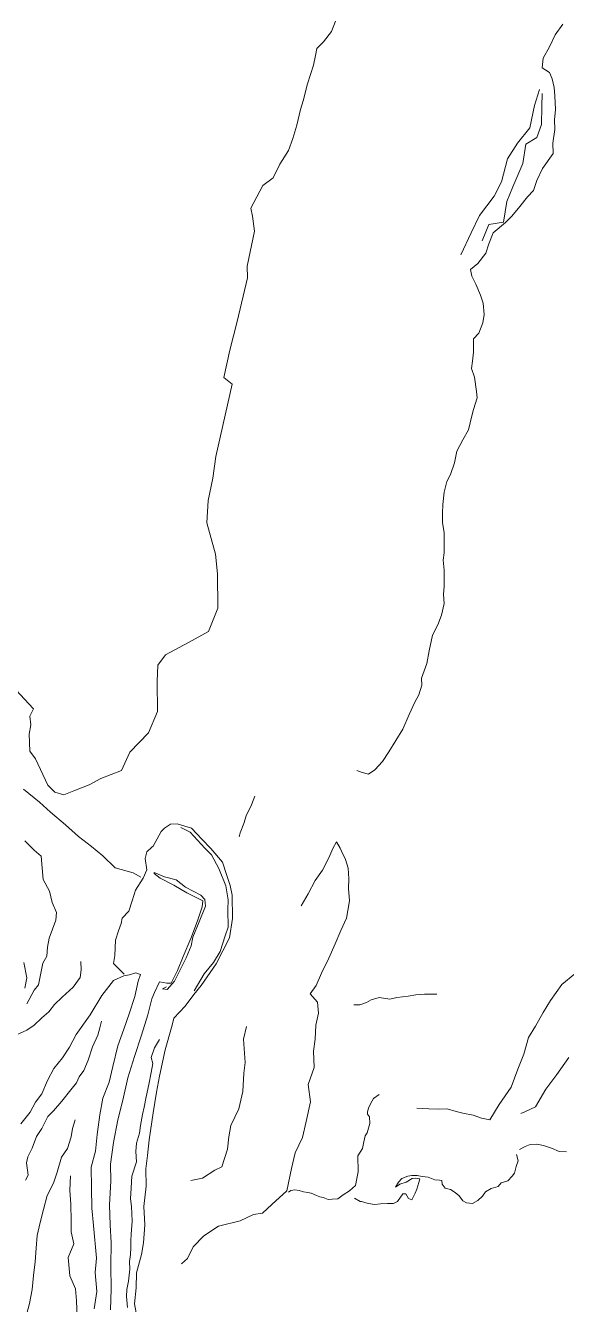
# Model space of a CAD drawing. Extents: x 683321 to 688873, y 7661944 to 7668387.
# Drawn here: x 685194.4 to 685337.8, y 7667104.3 to 7667443.6 of the extents above; entities that cross this region are included whole.
import ezdxf

# ---------------------------------------------------------------- set-up
doc = ezdxf.new("R2010")
doc.units = 0
doc.header["$MEASUREMENT"] = 0
doc.layers.add('01 CRESTA_Line', color=3, linetype='Continuous', lineweight=20)

msp = doc.modelspace()

# ---------------------------------------------------------------- linework, layer by layer
at = {"layer": '01 CRESTA_Line'}
for points in [[(685191.88, 7667267.31, 4349.04), (685196.5, 7667262.31, 4351.18), (685195.6, 7667260.32, 4350.49), (685195.8, 7667258.02, 4351.08), (685195.41, 7667255.61, 4351.4), (685195.54, 7667251.06, 4351.32), (685197.08, 7667249.07, 4350.89), (685200.33, 7667242.01, 4350.51), (685202.16, 7667240.15, 4350.1), (685204.59, 7667239.47, 4349.05), (685207.23, 7667240.51, 4349.58), (685211.27, 7667242.13, 4350.39), (685214.34, 7667243.77, 4349.97), (685219.83, 7667245.89, 4350.04), (685222.1, 7667250.79, 4349.67), (685226.99, 7667255.9, 4349.15), (685229.36, 7667261.6, 4349.7), (685229.26, 7667269.53, 4350.1), (685229.44, 7667273.85, 4351), (685231.48, 7667276.59, 4350.56), (685237.57, 7667279.9, 4349.11), (685242.89, 7667282.8, 4348.95), (685245.35, 7667289.04, 4349.32), (685245.33, 7667298.13, 4348.76), (685244.79, 7667303.3, 4349.63), (685242.43, 7667311.61, 4349.09), (685242.8, 7667317.53, 4349.17), (685244.1, 7667323.53, 4349.41), (685244.88, 7667329.23, 4349.71), (685249.22, 7667348.44, 4347.25), (685246.93, 7667350.22, 4349.07), (685248.6, 7667357.47, 4349.32), (685250.48, 7667365.09, 4349.01), (685253.2, 7667376.62, 4347.48), (685253.17, 7667379.77, 4348.63), (685255.14, 7667389.05, 4348.24), (685254.57, 7667392.99, 4348.24), (685254.15, 7667395.12, 4348.54), (685257.31, 7667401.11, 4346.94), (685260.07, 7667403.16, 4346.99), (685261.81, 7667406.77, 4346.74), (685264.15, 7667410.42, 4346.57), (685265.25, 7667413.59, 4346.76), (685266.28, 7667417.13, 4346.78), (685267.32, 7667421.27, 4346.91), (685268.04, 7667423.6, 4347.07), (685269.11, 7667428.11, 4347.32), (685270.72, 7667433.03, 4346.95), (685271.24, 7667435.64, 4347.21), (685271.59, 7667437.49, 4348), (685273.37, 7667439.25, 4347.63), (685275.5, 7667442.01, 4347.32), (685276.55, 7667444.77, 4347.62)], [(685336.85, 7667443.91, 4317.75), (685334.82, 7667441.15, 4318.36), (685333.3, 7667437.96, 4318.42), (685331.58, 7667434.91, 4318.2), (685331.34, 7667432.31, 4317.76), (685333.24, 7667431.13, 4317.18), (685334.03, 7667429.42, 4317.3), (685334.52, 7667427.12, 4317.42), (685334.66, 7667424.89, 4317.47), (685334.85, 7667421.29, 4316.96), (685334.65, 7667418.59, 4316.85), (685334.69, 7667416.03, 4316.97), (685334.19, 7667412.4, 4316.83), (685334.27, 7667409.6, 4316.48), (685331.45, 7667405.62, 4317.75), (685329.89, 7667402.5, 4317.11), (685329.04, 7667399.81, 4316.29), (685327.41, 7667398.15, 4317.06), (685325.41, 7667395.57, 4317.29), (685323.33, 7667392.98, 4316.23), (685321.63, 7667391.31, 4316.57), (685318.34, 7667388.58, 4316.74), (685317.17, 7667385.66, 4316.36), (685316.41, 7667383.17, 4316.55), (685314.33, 7667380.4, 4316.73), (685312.33, 7667378.82, 4316.75), (685312.67, 7667377.06, 4316.59), (685313.79, 7667374.92, 4316.44), (685315.03, 7667372.02, 4316.7), (685315.69, 7667369.93, 4316.85), (685315.96, 7667366.91, 4316.87), (685315.63, 7667364.68, 4316.89), (685314.55, 7667361.98, 4317.08), (685313.11, 7667360.49, 4318.06), (685313.18, 7667356.93, 4318.73), (685312.88, 7667354.55, 4318.46), (685312.57, 7667352.6, 4318.53), (685313.4, 7667350.25, 4318.04), (685313.92, 7667346.51, 4317), (685314.1, 7667344.76, 4316.51), (685313.18, 7667341.71, 4317.51), (685312.69, 7667340.03, 4318.03), (685311.85, 7667336.35, 4317.37), (685310.27, 7667333.64, 4317.17), (685308.7, 7667330.64, 4318.33), (685308.07, 7667327.52, 4317.95), (685307.01, 7667324.49, 4317.38), (685306.07, 7667322.58, 4318.2), (685305.39, 7667319.78, 4318.36), (685305, 7667316.48, 4317.8), (685304.92, 7667314.22, 4317.94), (685304.95, 7667311.6, 4318.42), (685305.38, 7667309.05, 4318.3), (685305.36, 7667306.11, 4317.35), (685305.41, 7667303.69, 4318.41), (685305.11, 7667301.74, 4319.01), (685305.35, 7667299.1, 4319.25), (685305.41, 7667294.85, 4318.62), (685305.16, 7667292.65, 4318.54), (685305.33, 7667290.28, 4319.09), (685304.62, 7667287.15, 4318.6), (685303.65, 7667284.62, 4319.15), (685302.23, 7667281.86, 4319.71), (685301.4, 7667277.68, 4319.21), (685300.74, 7667274.29, 4319.25), (685299.33, 7667270.39, 4318.96), (685299.49, 7667268.58, 4318.08), (685298.67, 7667266.02, 4318.25), (685297.62, 7667264.04, 4318.36), (685296.13, 7667260.76, 4318.27), (685294.37, 7667256.91, 4317.94), (685292.57, 7667253.86, 4317.92), (685290.71, 7667250.93, 4317.91), (685289.04, 7667248.28, 4317.83), (685286.99, 7667246.11, 4317.45), (685285.27, 7667244.98, 4317.38), (685283.59, 7667245.36, 4317.34), (685282.2, 7667245.96, 4317.26)], [(685330.66, 7667426.62, 4318.87), (685329.29, 7667422.38, 4317.92), (685328.11, 7667416.47, 4318.05), (685324.77, 7667412.4, 4318.22), (685322.18, 7667408.18, 4317.79), (685320.57, 7667402.15, 4318.32), (685318.62, 7667398.29, 4317.89), (685314.74, 7667393.21, 4317.78), (685312.55, 7667388.55, 4317.93), (685309.81, 7667382.7, 4317.99)], [(685331.31, 7667425.5, 4319.12), (685331.23, 7667422.1, 4318.71), (685331.19, 7667417.28, 4318.39), (685329.9, 7667413.84, 4318.46), (685327.03, 7667412.12, 4318.99), (685326.24, 7667406.93, 4319.09), (685323.56, 7667400.8, 4318.87), (685322, 7667396.86, 4318.73), (685321.05, 7667391.44, 4318.08), (685317.17, 7667390.78, 4318.68), (685315.4, 7667386.44, 4318.66)], [(685193.88, 7667240.94, 4351.16), (685198.14, 7667237.51, 4350.2), (685201.03, 7667234.87, 4349.29), (685205.03, 7667231.48, 4348.15), (685208.46, 7667228.38, 4347.01), (685211.91, 7667225.81, 4345.48), (685214.92, 7667223.33, 4344.03), (685218.19, 7667220.07, 4342.49), (685222.93, 7667218.82, 4340.71), (685224.96, 7667217.66, 4339.18)], [(685255.2, 7667239.09, 4328.47), (685254.26, 7667236.8, 4329.21), (685252.91, 7667233.87, 4330.24), (685252.24, 7667231.89, 4330.69), (685251.33, 7667229.39, 4331.2), (685251.04, 7667228.3, 4331.45)], [(685220.55, 7667191.86, 4338.28), (685217.73, 7667194.71, 4337.95), (685218.09, 7667196.81, 4337.35), (685218.23, 7667200.88, 4338.4), (685219.04, 7667203.41, 4338.46), (685219.76, 7667205.34, 4338.03), (685220.01, 7667206.78, 4338.02), (685221.79, 7667208.65, 4337.54), (685222.64, 7667211.38, 4338.22), (685223.54, 7667214.22, 4338.97), (685225.58, 7667217.34, 4339.08), (685226.6, 7667219.61, 4339.06), (685226.13, 7667222.58, 4339.21), (685226.54, 7667224.35, 4338.81), (685227.85, 7667225.61, 4338.46), (685228.27, 7667225.82, 4338.8), (685230.36, 7667229.74, 4338.92), (685231.23, 7667230.64, 4339.34), (685232.82, 7667231.74, 4339.96), (685234.57, 7667231.75, 4338.94), (685238.36, 7667230.61, 4338.32), (685241.12, 7667227.76, 4338), (685243.55, 7667225.25, 4337.82), (685246.59, 7667221.64, 4337.78), (685247.72, 7667218.31, 4337.7), (685248.66, 7667215.39, 4337.59), (685249.19, 7667212.84, 4337.23), (685249.27, 7667206.67, 4337.13), (685248.46, 7667201.54, 4336.86), (685244.93, 7667194.63, 4336.67), (685240.95, 7667188.85, 4336.1), (685239.04, 7667186.5, 4335.74), (685236.71, 7667183.43, 4335.55), (685233.75, 7667180.2, 4335.55), (685233.29, 7667178.4, 4335.08), (685233.12, 7667177.71, 4334.63), (685231.38, 7667171.82, 4333.79), (685229.93, 7667164.88, 4332.89), (685229.09, 7667160.6, 4332.33), (685228.22, 7667155.08, 4331.7), (685227.16, 7667147.96, 4330.89), (685226.74, 7667143.78, 4330.17), (685226.34, 7667140.22, 4329.48), (685226.4, 7667135.69, 4328.51), (685225.77, 7667130.27, 4327.42), (685226.02, 7667125.39, 4326.24), (685225.68, 7667120.63, 4325.33), (685225.18, 7667117.57, 4324.5), (685223.84, 7667112.65, 4324.16), (685223.72, 7667108.67, 4323.26), (685223.33, 7667104.4, 4322.57), (685224.14, 7667099.65, 4321.36)], [(685235.57, 7667230.8, 4338.27), (685238.08, 7667229.61, 4338.3), (685241.93, 7667225.33, 4337.99), (685243.71, 7667223.53, 4338.01), (685245.68, 7667219.9, 4337.69), (685247.54, 7667215.38, 4337.5), (685248.14, 7667211.66, 4337.29), (685248.01, 7667208.94, 4337.32), (685248.1, 7667204.39, 4337.1), (685247.35, 7667202.1, 4337.11), (685246.03, 7667197.91, 4336.85), (685244.25, 7667195.03, 4336.79), (685241.74, 7667192.02, 4336.58), (685239.15, 7667187.44, 4336.01)], [(685194.79, 7667184.05, 4346.82), (685196.72, 7667187.62, 4347.05), (685197.85, 7667189.07, 4347.12), (685198.38, 7667191.68, 4347.72), (685199.03, 7667194.83, 4348.51), (685200.02, 7667196.71, 4348.56), (685200.2, 7667199.02, 4349.41), (685200.71, 7667201.49, 4350.09), (685202.44, 7667206.26, 4350.83), (685202.63, 7667208.28, 4350.85), (685201.51, 7667210.91, 4351.64), (685200.77, 7667213.9, 4351.92), (685199.09, 7667216.99, 4352.4), (685198.59, 7667223.2, 4349.22), (685196.74, 7667224.82, 4349.67), (685194.26, 7667227.28, 4350.47)], [(685267.45, 7667209.99, 4323.26), (685269.29, 7667213.25, 4322.72), (685271.16, 7667216.72, 4321.95), (685273.08, 7667219.49, 4321.23), (685274.79, 7667222.75, 4320.46), (685275.85, 7667225.23, 4320.13), (685276.82, 7667227.03, 4319.91), (685277.79, 7667225.34, 4319.31), (685278.2, 7667224.52, 4319.37), (685279.18, 7667222.3, 4319.46), (685279.96, 7667220.06, 4319.44), (685280.09, 7667217.18, 4319.73), (685280.05, 7667214.61, 4319.77), (685280.28, 7667211.35, 4319.9), (685279.83, 7667208.83, 4319.7), (685279.46, 7667206.72, 4319.66), (685278, 7667203.51, 4319.55), (685276.45, 7667199.95, 4319.62), (685274.81, 7667196.12, 4319.74), (685272.87, 7667192.19, 4319.98), (685271.42, 7667188.9, 4319.63), (685269.89, 7667186.71, 4320.01), (685271.76, 7667184.47, 4318.15), (685272.05, 7667181.57, 4317.11), (685271.38, 7667178.33, 4317.19), (685271.21, 7667174.66, 4317.56), (685270.76, 7667171.46, 4317.22), (685270.94, 7667167.16, 4317.01), (685269.31, 7667162.64, 4316.26), (685269.96, 7667158.06, 4315.79), (685268.79, 7667152.8, 4315.68), (685267.8, 7667148.55, 4315.07), (685265.89, 7667144.48, 4314.2), (685264.9, 7667140.35, 4314.13), (685263.68, 7667134.44, 4313.22), (685259.71, 7667130.81, 4312.71), (685257.18, 7667128.52, 4313.17), (685254.87, 7667128.13, 4313.68), (685251.32, 7667126.46, 4315.96), (685245.55, 7667125.01, 4316.86), (685241.65, 7667122.48, 4317.71), (685238.88, 7667119.58, 4317.59), (685237.35, 7667116.46, 4316.97), (685235.73, 7667115.04, 4317.02)], [(685231.78, 7667188.56, 4336.06), (685230.69, 7667188.04, 4335.95), (685231.95, 7667187.83, 4335.99), (685233.9, 7667190.01, 4336.28), (685235.67, 7667193.55, 4336.41), (685236.98, 7667196.26, 4336.78), (685238.29, 7667199.44, 4336.85), (685238.72, 7667201.71, 4337.07), (685240.47, 7667205.8, 4337.17), (685242.09, 7667209.9, 4337.07), (685241.97, 7667211.75, 4337.26), (685240.86, 7667212.86, 4337.41), (685236.82, 7667214.99, 4337.46), (685234.31, 7667216.94, 4337.86), (685231.29, 7667217.7, 4337.97), (685228.52, 7667218.89, 4337.99), (685228.51, 7667218.62, 4338.26), (685230.06, 7667217.36, 4338.01), (685233.68, 7667215.48, 4337.7), (685237.15, 7667213.5, 4337.54), (685241.39, 7667211.34, 4337.24), (685241.21, 7667209.77, 4337.15), (685239.98, 7667206.05, 4337.24), (685238.25, 7667201.37, 4336.99), (685236.18, 7667196.61, 4336.68), (685234.68, 7667192.84, 4336.49), (685233.05, 7667189.5, 4336.17), (685231.9, 7667189.5, 4335.73), (685229.88, 7667189.91, 4335.87), (685228.63, 7667187.07, 4335.59), (685227.93, 7667185.37, 4335.41), (685226.8, 7667181.07, 4335.05), (685225.15, 7667175.7, 4334.49), (685223.32, 7667170.09, 4333.78), (685221.57, 7667164.42, 4333.01), (685220.18, 7667158.46, 4332.1), (685218.88, 7667153.24, 4331.33), (685217.74, 7667147.28, 4330.51), (685216.95, 7667141.48, 4329.48), (685216.99, 7667137.02, 4328.88), (685216.69, 7667130.69, 4327.52), (685216.88, 7667125.33, 4326.27), (685217.12, 7667120.7, 4325.55), (685216.98, 7667114.5, 4324.92), (685217.09, 7667108.31, 4323.51), (685216.93, 7667102.89, 4322.66)], [(685191.26, 7667175.48, 4348.34), (685194.8, 7667177.01, 4347.08), (685196.72, 7667178.37, 4346), (685198.73, 7667180.35, 4345.02), (685200.59, 7667181.87, 4345.46), (685202.08, 7667183.82, 4345.35), (685204.14, 7667185.82, 4345.31), (685207.03, 7667188.42, 4344.27), (685208.86, 7667191.06, 4343), (685209.13, 7667193.02, 4342.41), (685209.07, 7667195.23, 4342.03)], [(685194.01, 7667195.02, 4350.62), (685194.79, 7667190.89, 4350.08), (685194.24, 7667188.22, 4349.95)], [(685193.14, 7667152.22, 4345.15), (685195.63, 7667155.26, 4344.75), (685197.08, 7667157.95, 4344.47), (685198.78, 7667160.12, 4344.54), (685200.27, 7667163.71, 4344.29), (685201.88, 7667166.88, 4343.82), (685204.17, 7667169.66, 4343.24), (685206.05, 7667172.49, 4343.08), (685207.88, 7667175.93, 4342.75), (685211.57, 7667181.08, 4341.4), (685214.68, 7667186.26, 4340.2), (685217.73, 7667190.19, 4339.07), (685220.48, 7667191.48, 4337.89), (685222, 7667191.7, 4336.9), (685223.66, 7667192.22, 4336.2), (685224.93, 7667191.77, 4335.73), (685224.25, 7667190, 4335.36), (685223.37, 7667185.96, 4335.13), (685221.89, 7667181.4, 4334.68), (685220.5, 7667177.34, 4334.24), (685218.9, 7667172.9, 4333.71), (685217.57, 7667167.37, 4333.18), (685216.58, 7667163.28, 4332.52), (685214.9, 7667158.98, 4331.82), (685214.07, 7667154.54, 4331.23), (685213.4, 7667149.34, 4330.58), (685212.92, 7667144.9, 4329.92), (685211.81, 7667140.72, 4329.2), (685211.92, 7667135.22, 4328.26), (685211.96, 7667129.78, 4327.13), (685212.45, 7667125.25, 4326.28), (685213.2, 7667116.58, 4324.75), (685212.91, 7667112.79, 4324.06), (685213.35, 7667107.7, 4323.5), (685212.65, 7667103.12, 4322.79)], [(685340, 7667192.03, 4296.13), (685336.56, 7667189.13, 4296.71), (685333.57, 7667184.93, 4297.03), (685331.64, 7667181.75, 4297.09), (685329.54, 7667178.13, 4296.93), (685327.71, 7667175.06, 4297.35), (685326.46, 7667170.72, 4297.84), (685324.87, 7667166.71, 4298.02), (685323.08, 7667161.9, 4297.91), (685319.98, 7667157.28, 4298.38), (685317.48, 7667153.27, 4298.21), (685315.27, 7667153.72, 4299.17), (685313.07, 7667154.52, 4299.99), (685310.28, 7667155.01, 4300.74), (685308.51, 7667155.48, 4301.26), (685306.15, 7667156.14, 4301.63), (685303.95, 7667156.05, 4302.17), (685301.26, 7667156.2, 4302.69), (685298.16, 7667156.31, 4303.5)], [(685281.46, 7667183.77, 4310.93), (685283.01, 7667183.79, 4310.28), (685284.79, 7667184.4, 4310.22), (685286.05, 7667185.08, 4310.16), (685288.11, 7667185.69, 4310.07), (685290.94, 7667185.23, 4310.11), (685292.78, 7667185.71, 4309.85), (685295.85, 7667186.09, 4309.73), (685297.84, 7667186.46, 4309.15), (685300.12, 7667186.56, 4308.18), (685303.41, 7667186.61, 4307.47)], [(685194.41, 7667137.22, 4338.84), (685195.09, 7667138.61, 4339), (685194.67, 7667141.81, 4340.12), (685194.99, 7667143.43, 4340.98), (685196.19, 7667145.7, 4341.27), (685197.36, 7667148.86, 4341.78), (685198.7, 7667150.97, 4341.59), (685200.34, 7667154.18, 4341.59), (685201.79, 7667155.68, 4341.7), (685204, 7667158.21, 4340.77), (685206.41, 7667161.24, 4340.08), (685207.9, 7667163.05, 4339.8), (685208.65, 7667164.69, 4339.79), (685209.91, 7667166.37, 4339.76), (685211.05, 7667169.07, 4339.36), (685212.17, 7667172.61, 4339.84), (685213.61, 7667175.72, 4339.61), (685214.12, 7667177.63, 4339.8), (685214.53, 7667179.43, 4340)], [(685238.26, 7667137.12, 4322.22), (685241.29, 7667137.79, 4321.12), (685244.61, 7667139.91, 4320.52), (685246.41, 7667140.81, 4320.32), (685247.94, 7667145.45, 4320.25), (685248.28, 7667148.76, 4320.85), (685248.8, 7667151.74, 4321.36), (685250.92, 7667156.17, 4322.01), (685251.98, 7667160.73, 4322.81), (685252.24, 7667165.68, 4323.48), (685252.63, 7667168.43, 4323.59), (685252.22, 7667174.65, 4323.98), (685252.99, 7667178.05, 4324.94)], [(685229.95, 7667174.58, 4334.91), (685228.64, 7667172.4, 4334.46), (685227.69, 7667169.75, 4334.16), (685228.17, 7667168.19, 4333.95), (685227.73, 7667165.8, 4333.72), (685227.1, 7667162.65, 4333.38), (685226.43, 7667159.33, 4332.92), (685225.84, 7667156.65, 4332.58), (685225.42, 7667154.7, 4332.28), (685224.87, 7667151.76, 4331.95), (685224.64, 7667149.75, 4331.6), (685223.79, 7667147.09, 4331.07), (685223.69, 7667144.88, 4330.74), (685223.83, 7667142.1, 4330.26), (685222.62, 7667138.27, 4329.88), (685222.42, 7667135.2, 4329.36), (685222.21, 7667132.31, 4328.77), (685222.46, 7667130.26, 4328.46), (685222.64, 7667126.4, 4327.92), (685222.37, 7667122.92, 4327.14), (685222.33, 7667121.16, 4326.88), (685222.32, 7667119.41, 4326.68), (685222.21, 7667117.52, 4326.32), (685221.96, 7667115.7, 4325.93), (685222.08, 7667113.61, 4325.57), (685221.68, 7667110.44, 4324.98), (685221.26, 7667108.26, 4324.61), (685221.16, 7667106.41, 4324.25), (685221.44, 7667103.44, 4323.79)], [(685338.41, 7667169.82, 4291.35), (685335.25, 7667165.3, 4291.59), (685332.29, 7667161.41, 4291.49), (685329.57, 7667156.72, 4291.03), (685326.75, 7667155.37, 4291.4), (685325.71, 7667154.93, 4291.95)], [(685288.14, 7667159.99, 4307.07), (685286.68, 7667158.89, 4307.09), (685285.89, 7667157.7, 4307.13), (685285.32, 7667156.31, 4307.02), (685285.01, 7667155.38, 4306.8), (685285.08, 7667154.79, 4306.31), (685285.61, 7667154.07, 4305.62), (685285.66, 7667152.3, 4305.36), (685284.94, 7667149.84, 4305.21), (685284.47, 7667149.01, 4304.83), (685284.11, 7667147.43, 4304.6), (685283.7, 7667145.65, 4304.37), (685283.06, 7667144.68, 4304.24), (685282.52, 7667143.67, 4304.25), (685282.56, 7667139.49, 4304.09), (685282.26, 7667137.68, 4303.96), (685281.87, 7667135.87, 4303.89), (685280.29, 7667134.45, 4303.97), (685278.63, 7667133.4, 4304.03), (685277.21, 7667132.29, 4303.96), (685275.66, 7667132.18, 4303.82), (685274.59, 7667132.1, 4304.01), (685273.26, 7667132.68, 4304.55), (685272.4, 7667132.8, 4305.09), (685271.52, 7667133.17, 4305.91), (685270.16, 7667133.81, 4307.18), (685269.2, 7667134, 4307.91), (685268.12, 7667134.17, 4308.88), (685266.92, 7667134.51, 4309.99), (685265.81, 7667134.7, 4310.84), (685264.72, 7667134.52, 4311.79), (685264.1, 7667134.07, 4312.55)], [(685189.95, 7667081.03, 4331.39), (685189.93, 7667082.36, 4331.84), (685190.79, 7667085.29, 4332.23), (685190.9, 7667088.48, 4332.39), (685191.76, 7667091.89, 4332.63), (685192.6, 7667095.47, 4332.82), (685193.31, 7667097.59, 4333.09), (685194.46, 7667100.9, 4333.43), (685195.43, 7667104.57, 4333.59), (685196.19, 7667108.24, 4333.81), (685196.53, 7667111.94, 4334.12), (685196.98, 7667115.59, 4334.75), (685197.25, 7667119.21, 4335.36), (685197.51, 7667122.54, 4335.84), (685198.29, 7667126.03, 4335.86), (685199.19, 7667129.48, 4336.13), (685200.14, 7667133.16, 4336.42), (685201.82, 7667136.41, 4336.72), (685202.82, 7667139.37, 4336.84), (685203.96, 7667143.39, 4335.97), (685205.57, 7667145.64, 4335.53), (685206.49, 7667148.73, 4335.12), (685206.87, 7667150.98, 4335.02), (685207.57, 7667153.27, 4334.69)], [(685337.82, 7667144.75, 4280.11), (685335.87, 7667144.81, 4280.91), (685333.8, 7667145.75, 4281.85), (685331.69, 7667146.47, 4283.26), (685329.96, 7667146.8, 4284.51), (685328.15, 7667146.71, 4285.69), (685326.84, 7667146.15, 4286.73), (685325.36, 7667145.37, 4287.09)], [(685281.59, 7667132.5, 4301.86), (685283.06, 7667131.55, 4300.55), (685283.47, 7667131.58, 4299.79), (685285.2, 7667131.1, 4298.6), (685286.95, 7667130.81, 4297.75), (685288.46, 7667130.95, 4296.77), (685290.35, 7667131.09, 4296.16), (685291.97, 7667131.07, 4295.84), (685292.98, 7667131.6, 4295.94), (685294.43, 7667133.61, 4295.81), (685295.19, 7667133.59, 4295.45), (685295.94, 7667132.35, 4295.11), (685296.81, 7667132.06, 4294.72), (685297.65, 7667133.77, 4294.99), (685298.08, 7667134.87, 4295.46), (685298.68, 7667136.59, 4295.71), (685298.94, 7667137.56, 4295.92), (685297.9, 7667137.74, 4296.31), (685296.9, 7667137.69, 4296.56), (685295.26, 7667136.7, 4296.55), (685293.59, 7667136.2, 4296.68), (685292.49, 7667135.37, 4296.87), (685293.23, 7667136.74, 4297.38), (685294.15, 7667137.65, 4297.6), (685295.72, 7667138.35, 4297.55), (685296.77, 7667138.52, 4297.34), (685298.18, 7667138.53, 4297.14), (685299.52, 7667138.21, 4296.92), (685301.16, 7667138.06, 4296.42), (685302.9, 7667137.37, 4295.81), (685304.09, 7667137.23, 4295.52), (685304.75, 7667137.2, 4295.15), (685304.86, 7667136.21, 4294.11), (685305.65, 7667135.15, 4293.07), (685307.02, 7667134.77, 4292.18), (685308.31, 7667134.01, 4291.35), (685309.31, 7667133.11, 4290.51), (685310.35, 7667131.79, 4289.55), (685311.32, 7667131.23, 4288.48), (685312.87, 7667131.02, 4287.43), (685314.3, 7667131.89, 4287.07), (685315.5, 7667133.02, 4287.04), (685316.35, 7667134.13, 4287.13), (685317.86, 7667135.05, 4286.82), (685319.67, 7667135.55, 4286.75), (685320.43, 7667136.54, 4286.78), (685322.26, 7667137.03, 4286.48), (685323.35, 7667138.27, 4286.4), (685324.04, 7667139.07, 4286.54), (685324.43, 7667140.91, 4286.79), (685324.97, 7667142.37, 4287.16), (685324.51, 7667144.03, 4287.46)], [(685208.08, 7667100.75, 4328.04), (685207.89, 7667105.25, 4328.95), (685207.66, 7667108.46, 4329.03), (685206.12, 7667111.9, 4330.13), (685205.75, 7667116.73, 4331.09), (685207.24, 7667120.33, 4331.48), (685206.55, 7667123.58, 4331.59), (685206.5, 7667126.56, 4332.58), (685206.4, 7667130.75, 4333.29), (685206.13, 7667134.58, 4334.35), (685206.3, 7667138.39, 4334.74)]]:
    msp.add_polyline3d(points, dxfattribs=at)

doc.saveas('drawing.dxf')
